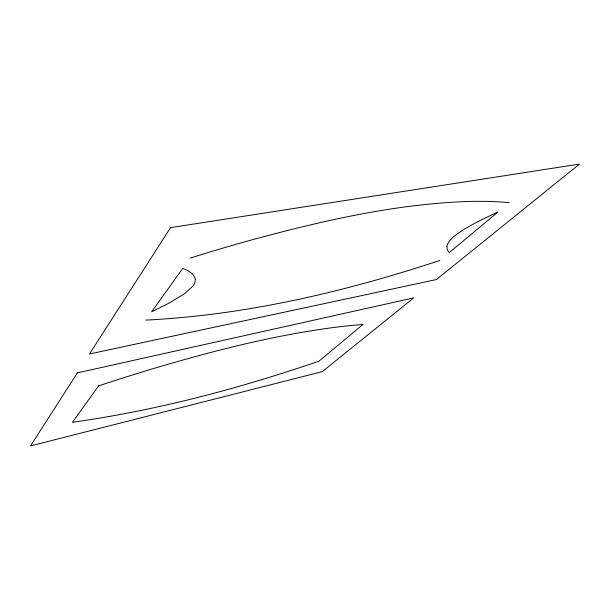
<?xml version="1.0" encoding="UTF-8"?>
<svg xmlns="http://www.w3.org/2000/svg" width="610" height="610" viewBox="0 0 610 610"><rect width="100%" height="100%" fill="white"/><g stroke="black" fill="none" stroke-linecap="round" stroke-linejoin="round"><path stroke-width="0.91" d="M439.841 260.432C344.673 291.923 246.066 315.065 145.683 320.113M509.182 202.657A448.663 102.808 -19.2 0 0 470.973 201.407C397.194 203.557 324.756 220.248 253.768 239.333A444.347 101.199 -19.4 0 0 190.106 258.114M195.352 279.555L194.659 283.315L193.027 286.044L184.807 293.479L169.832 302.72L151.623 311.824L182.741 268.385C187.857 270.52 194.483 273.349 195.352 279.555M446.871 246.692L447.305 249.879L449.273 252.57L497.897 212.059C485.415 217.739 473.002 223.702 461.419 231.068C455.708 235.102 448.411 239.295 446.871 246.692M77.371 372.878L30.5 445.925L322.278 371.65L413.687 297.886L77.371 372.878M170.556 227.637L89.487 353.991L436.402 279.555L579.5 164.075L170.556 227.637M98.53 385.916L72.438 422.333A851.263 344.543 -27.3 0 0 110.608 416.218C165.668 406.496 219.951 392.703 273.318 376.08A859.444 358.344 -26.9 0 0 318.839 361.25L362.935 324.505A369.187 66.856 -18.7 0 0 333.815 327.486C274.012 335.355 215.383 350.285 157.601 367.327A364.826 65.956 -18.9 0 0 98.538 385.916"/></g></svg>
